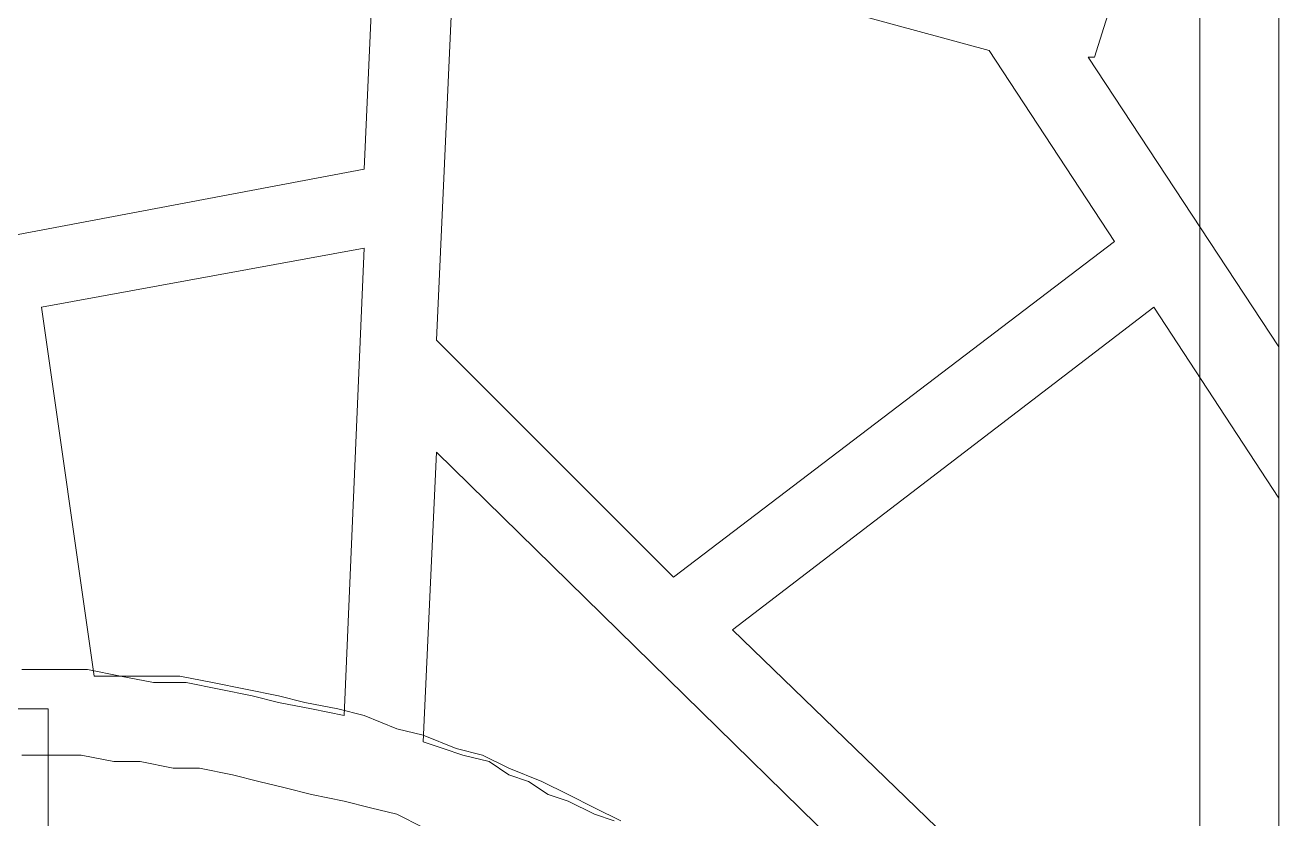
# Model space of a CAD drawing. Extents: x -66030 to 95157, y -13132 to 45879.
# Drawn here: x -49980 to -49236, y 26271 to 26742 of the extents above; entities that cross this region are included whole.
import ezdxf

# ---------------------------------------------------------------- set-up
doc = ezdxf.new("R2010")
doc.units = 0
doc.header["$LTSCALE"] = 100
doc.header["$MEASUREMENT"] = 0
doc.layers.get('0').update_dxf_attribs({"linetype": 'CONTINUOUS'})

msp = doc.modelspace()

# ---------------------------------------------------------------- linework, layer by layer
at = {"lineweight": 0}
for points in [[(-50727.7, 24422.57), (-49235.62, 24422.57), (-49235.62, 29164.42), (-50727.7, 29164.42), (-50727.7, 24422.57)], [(-50680.82, 24469.45), (-49282.49, 24469.45), (-49282.49, 29113.64), (-50680.82, 29113.64), (-50680.82, 24469.45)], [(-49778.55, 26656.79), (-50192.58, 26578.67), (-50192.58, 26742.72), (-50184.77, 26750.53), (-50192.58, 26758.34), (-50192.58, 26828.65), (-49981.66, 26887.24), (-49770.73, 26828.65), (-49778.55, 26656.79)], [(-49333.26, 26613.82), (-49594.96, 26414.62), (-49735.58, 26555.23), (-49723.86, 26813.03), (-49407.48, 26727.09), (-49333.26, 26613.82)], [(-49938.69, 26356.03), (-49923.07, 26356.03), (-49903.54, 26352.12), (-49884.01, 26352.12), (-49864.48, 26348.22), (-49844.95, 26344.31), (-49829.32, 26340.4), (-49809.79, 26336.5), (-49790.26, 26332.59), (-49778.55, 26609.92), (-49969.94, 26574.76), (-49938.69, 26356.03)], [(-49997.28, 26336.5), (-49966.03, 26336.5), (-49966.03, 24891.29), (-49997.28, 24891.29), (-49997.28, 26336.5)]]:
    msp.add_lwpolyline(points, close=True, dxfattribs=at)
for points in [[(-49317.64, 26149.01), (-49559.81, 26383.37), (-49309.83, 26574.76), (-49235.62, 26461.49), (-49235.62, 26551.33), (-49348.89, 26723.19), (-49344.98, 26723.19), (-49259.05, 26996.61)], [(-49352.79, 26113.86), (-49735.58, 26488.83), (-49743.39, 26316.97), (-49743.39, 26316.97), (-49731.67, 26313.06), (-49719.96, 26309.16), (-49704.33, 26305.25), (-49692.61, 26297.44), (-49680.9, 26293.53), (-49669.18, 26285.72), (-49657.46, 26281.81), (-49641.84, 26274), (-49630.12, 26270.1)], [(-49981.66, 26359.93), (-49962.13, 26359.93), (-49942.6, 26359.93), (-49923.07, 26356.03), (-49903.54, 26356.03), (-49887.91, 26356.03), (-49868.38, 26352.12), (-49848.85, 26348.22), (-49829.32, 26344.31), (-49813.7, 26340.4), (-49794.17, 26336.5), (-49778.55, 26332.59), (-49759.02, 26324.78), (-49743.39, 26320.87), (-49723.86, 26313.06), (-49708.24, 26309.16), (-49692.61, 26301.34), (-49673.08, 26293.53), (-49657.46, 26285.72), (-49641.84, 26277.91), (-49626.21, 26270.1)], [(-49981.66, 26309.16), (-49962.13, 26309.16), (-49946.5, 26309.16), (-49926.97, 26305.25), (-49911.35, 26305.25), (-49891.82, 26301.34), (-49876.19, 26301.34), (-49856.66, 26297.44), (-49841.04, 26293.53), (-49825.42, 26289.63), (-49809.79, 26285.72), (-49790.26, 26281.81), (-49774.64, 26277.91), (-49759.02, 26274), (-49743.39, 26266.19)]]:
    msp.add_lwpolyline(points, dxfattribs=at)

doc.saveas('drawing.dxf')
